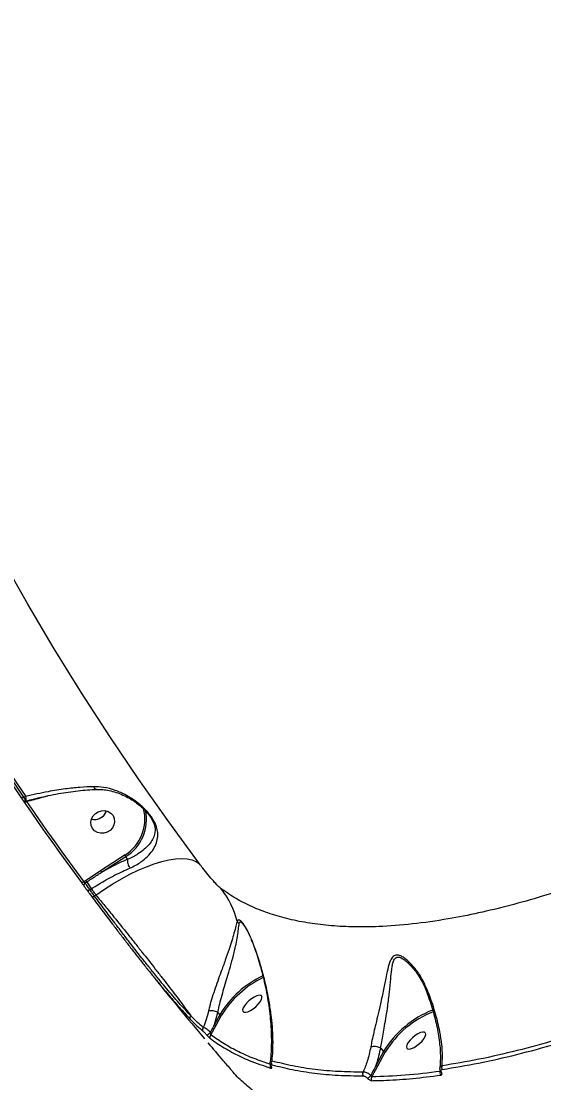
# Model space of a CAD drawing. Header units: millimetres. Extents: x -6328 to 5334, y -5037 to 4112.
# Drawn here: x -3353.6 to -3159.2, y -73.4 to 321.5 of the extents above; entities that cross this region are included whole.
import ezdxf

# ---------------------------------------------------------------- set-up
doc = ezdxf.new("R2010")
doc.units = ezdxf.units.MM
for name, color, linetype in [('DIKOM_ЗОНА', 80, 'Continuous'), ('DIKOM_ОБЪЕКТ', 7, 'Continuous'), ('DIKOM_РАЗМЕР_ЗОНА', 7, 'Continuous'), ('DIKOM_РАЗМЕР_ОБЪЕКТА', 7, 'Continuous')]:
    doc.layers.add(name, color=color, linetype=linetype)
doc.styles.add('style1', font='arial.ttf', dxfattribs={"width": 0.8})
doc.dimstyles.new('1-50', dxfattribs={"dimtxt": 300, "dimasz": 200, "dimexe": 100, "dimexo": 0, "dimgap": 100, "dimtad": 1, "dimtxsty": 'style1', "dimcen": 200, "dimclrd": 7, "dimclre": 7, "dimclrt": 7, "dimadec": 1, "dimazin": 2, "dimtfac": 1, "dimtmove": 0, "dimatfit": 2, "dimfxl": 0, "dimlwd": 25, "dimlwe": 18, "dimarcsym": 0})

# ---------------------------------------------------------------- blocks, each defined once
blk = doc.blocks.new('*D0')
at = {"layer": 'Defpoints', "color": 0, "transparency": 16777216}
for p in [(-3539.45, 760.32), (3333.52, 448.13), (3333.52, -4437.11)]:
    blk.add_point(p, dxfattribs=at)
at = {"layer": 'DIKOM_РАЗМЕР_ОБЪЕКТА', "color": 7, "lineweight": 18, "transparency": 16777216}
for p, q in [((-3539.45, 760.32), (-3539.45, -4537.11)), ((3333.52, 448.13), (3333.52, -4537.11))]:
    blk.add_line(p, q, dxfattribs=at)
at = {"layer": 'DIKOM_РАЗМЕР_ОБЪЕКТА', "color": 7, "lineweight": 25, "transparency": 16777216}
blk.add_line((-3339.45, -4437.11), (3133.52, -4437.11), dxfattribs=at)
at = {"layer": 'DIKOM_РАЗМЕР_ОБЪЕКТА', "color": 7, "transparency": 16777216}
for points in [[(-3339.45, -4403.77), (-3339.45, -4470.44), (-3539.45, -4437.11)], [(3133.52, -4403.77), (3133.52, -4470.44), (3333.52, -4437.11)]]:
    blk.add_solid(points, dxfattribs=at)
at = {"layer": 'DIKOM_РАЗМЕР_ОБЪЕКТА', "color": 7, "transparency": 16777216, "insert": (-102.96, -4183.94), "char_height": 300, "attachment_point": 5, "style": 'style1'}
blk.add_mtext('6900', dxfattribs=at)
blk = doc.blocks.new('*D1')
at = {"layer": 'Defpoints', "color": 0, "transparency": 16777216}
for p in [(-5040.91, 625.75), (5333.52, 448.13), (5333.52, -4936.78)]:
    blk.add_point(p, dxfattribs=at)
at = {"layer": 'DIKOM_РАЗМЕР_ЗОНА', "color": 7, "lineweight": 18, "transparency": 16777216}
for p, q in [((-5040.91, 625.75), (-5040.91, -5036.78)), ((5333.52, 448.13), (5333.52, -5036.78))]:
    blk.add_line(p, q, dxfattribs=at)
at = {"layer": 'DIKOM_РАЗМЕР_ЗОНА', "color": 7, "lineweight": 25, "transparency": 16777216}
blk.add_line((-4840.91, -4936.78), (5133.52, -4936.78), dxfattribs=at)
at = {"layer": 'DIKOM_РАЗМЕР_ЗОНА', "color": 7, "transparency": 16777216}
for points in [[(-4840.91, -4903.45), (-4840.91, -4970.11), (-5040.91, -4936.78)], [(5133.52, -4903.45), (5133.52, -4970.11), (5333.52, -4936.78)]]:
    blk.add_solid(points, dxfattribs=at)
at = {"layer": 'DIKOM_РАЗМЕР_ЗОНА', "color": 7, "transparency": 16777216, "insert": (-104.69, -4683.61), "char_height": 300, "attachment_point": 5, "style": 'style1'}
blk.add_mtext('10400', dxfattribs=at)
blk = doc.blocks.new('*D2')
at = {"layer": 'Defpoints', "color": 0, "transparency": 16777216}
for p in [(-5303.77, 2121.42), (-1621.11, 2121.42), (560.33, -2395.62)]:
    blk.add_point(p, dxfattribs=at)
at = {"layer": 'DIKOM_РАЗМЕР_ОБЪЕКТА', "color": 7, "lineweight": 18, "transparency": 16777216}
for p, q in [((-1621.11, 2121.42), (-5403.77, 2121.42)), ((560.33, -2395.62), (-5403.77, -2395.62))]:
    blk.add_line(p, q, dxfattribs=at)
at = {"layer": 'DIKOM_РАЗМЕР_ОБЪЕКТА', "color": 7, "lineweight": 25, "transparency": 16777216}
blk.add_line((-5303.77, -2195.62), (-5303.77, 1921.42), dxfattribs=at)
at = {"layer": 'DIKOM_РАЗМЕР_ОБЪЕКТА', "color": 7, "transparency": 16777216}
for points in [[(-5337.11, 1921.42), (-5270.44, 1921.42), (-5303.77, 2121.42)], [(-5337.11, -2195.62), (-5270.44, -2195.62), (-5303.77, -2395.62)]]:
    blk.add_solid(points, dxfattribs=at)
at = {"layer": 'DIKOM_РАЗМЕР_ОБЪЕКТА', "color": 7, "transparency": 16777216, "insert": (-5556.94, -137.1), "char_height": 300, "attachment_point": 5, "rotation": 90, "style": 'style1'}
blk.add_mtext('4500', dxfattribs=at)
blk = doc.blocks.new('*D3')
at = {"layer": 'Defpoints', "color": 0, "transparency": 16777216}
for p in [(-1814.92, 4111.71), (-5877.98, -3895.62), (33.33, -3895.62)]:
    blk.add_point(p, dxfattribs=at)
at = {"layer": 'DIKOM_РАЗМЕР_ЗОНА', "color": 7, "lineweight": 18, "transparency": 16777216}
for p, q in [((-1814.92, 4111.71), (-5977.98, 4111.71)), ((33.33, -3895.62), (-5977.98, -3895.62))]:
    blk.add_line(p, q, dxfattribs=at)
at = {"layer": 'DIKOM_РАЗМЕР_ЗОНА', "color": 7, "lineweight": 25, "transparency": 16777216}
blk.add_line((-5877.98, 3911.71), (-5877.98, -3695.62), dxfattribs=at)
at = {"layer": 'DIKOM_РАЗМЕР_ЗОНА', "color": 7, "transparency": 16777216}
for points in [[(-5911.31, 3911.71), (-5844.65, 3911.71), (-5877.98, 4111.71)], [(-5911.31, -3695.62), (-5844.65, -3695.62), (-5877.98, -3895.62)]]:
    blk.add_solid(points, dxfattribs=at)
at = {"layer": 'DIKOM_РАЗМЕР_ЗОНА', "color": 7, "transparency": 16777216, "insert": (-6131.15, 108.05), "char_height": 300, "attachment_point": 5, "rotation": 90, "style": 'style1'}
blk.add_mtext('8000', dxfattribs=at)

msp = doc.modelspace()

# ---------------------------------------------------------------- linework, layer by layer
at = {"layer": 'DIKOM_ЗОНА', "color": 3, "lineweight": 15}
msp.add_lwpolyline([(-2227.791, 4022.501, -0.4004134), (-924.694, 3567.218), (-783.266, 3290.817), (-574.315, 2882.448, 0.2815691), (-351.757, 2746.326), (3559.672, 2746.326, -0.2314536), (4743.738, 2167.188, -0.5747587), (2938.453, -2322.602, 0.3441492), (2725.867, -2545.064, -0.3852766), (1233.33, -3895.616), (300.314, -3895.616, -0.3636017), (-860.648, -2922.741, 0.3636017), (-1106.793, -2716.473), (-1724.025, -2716.473, -0.3491545), (-2514.764, -2087.631, 0.3242764), (-2736.03, -1894.92, -0.3882716), (-5040.908, 625.746), (-5040.908, 2102.661, -0.2943872), (-4453.774, 3013.453), (-2227.791, 4022.501)], format="xyb", dxfattribs=at)
at = {"layer": 'DIKOM_ОБЪЕКТ', "color": 7, "linetype": 'Continuous', "lineweight": 15}
for p, q in [((-3351.919, 33.061), (-3352.59, 32.874)), ((-3345.12, 33.013), (-3343.742, 33.396)), ((-3351.952, 31.413), (-3351.708, 31.481)), ((-3351.781, 31.408), (-3351.86, 31.439)), ((-3351.708, 31.481), (-3351.703, 31.483)), ((-3314.97, 11.379), (-3324.062, 5.471)), ((-3323.714, 4.92), (-3314.621, 10.828)), ((-3314.035, 9.767), (-3314.621, 10.828)), ((-3324.062, 5.471), (-3329.495, 1.894)), ((-3329.495, 1.894), (-3330.242, 1.409)), ((-3329.818, 0.952), (-3329.165, 1.376)), ((-3328.071, -1.573), (-3327.517, -1.213)), ((-3325.785, -3.538), (-3326.3, -3.95)), ((-3208.052, -30.569), (-3207.874, -30.768)), ((-3281.723, -51.714), (-3280.43, -47.208)), ((-3280.43, -47.208), (-3280.432, -47.205)), ((-3280.43, -47.208), (-3279.73, -48.035)), ((-3279.73, -48.035), (-3281.723, -51.714)), ((-3281.064, -51.933), (-3279.071, -48.254)), ((-3283.061, -55.583), (-3281.064, -51.933)), ((-3218.778, -61.723), (-3221.554, -66.848)), ((-3220.895, -67.067), (-3218.119, -61.942)), ((-3219.846, -60.46), (-3219.849, -60.457)), ((-3219.846, -60.46), (-3218.778, -61.723)), ((-3197.518, -69.324), (-3197.511, -69.334))]:
    msp.add_line(p, q, dxfattribs=at)
at = {"layer": 'DIKOM_ОБЪЕКТ', "color": 7, "linetype": 'Continuous', "lineweight": 15, "flags": 128}
for points in [[(-3287.303, 8.088), (-3298.72, 23.677), (-3309.832, 39.477), (-3320.634, 55.484), (-3331.123, 71.693), (-3341.297, 88.098), (-3351.151, 104.694), (-3360.682, 121.477), (-3369.888, 138.44), (-3378.766, 155.578), (-3387.312, 172.886), (-3395.524, 190.359), (-3403.4, 207.99), (-3410.936, 225.774), (-3418.131, 243.705), (-3424.982, 261.778), (-3431.487, 279.988), (-3437.644, 298.327), (-3443.451, 316.79), (-3448.907, 335.372)], [(-3406.781, 119.569), (-3400.606, 108.425), (-3394.294, 97.357), (-3387.846, 86.368), (-3381.263, 75.458), (-3374.546, 64.629), (-3367.696, 53.882), (-3360.713, 43.219), (-3353.599, 32.641)], [(-3352.59, 32.874), (-3359.699, 43.443), (-3366.676, 54.098), (-3373.52, 64.835), (-3380.232, 75.656), (-3386.809, 86.557), (-3393.252, 97.537), (-3399.559, 108.595), (-3405.729, 119.73)], [(-3405.174, 120.091), (-3398.991, 108.933), (-3392.672, 97.852), (-3386.216, 86.849), (-3379.624, 75.926), (-3372.897, 65.084), (-3366.037, 54.325), (-3359.044, 43.65), (-3351.919, 33.061)], [(-3352.59, 32.874), (-3352.752, 32.775), (-3352.914, 32.692), (-3353.072, 32.628), (-3353.218, 32.585), (-3353.349, 32.564), (-3353.458, 32.567), (-3353.542, 32.593), (-3353.599, 32.641)], [(-3351.505, 31.278), (-3351.667, 31.179), (-3351.83, 31.095), (-3351.988, 31.03), (-3352.134, 30.987), (-3352.265, 30.966), (-3352.374, 30.969), (-3352.458, 30.996), (-3352.513, 31.045)], [(-3352.513, 31.045), (-3349.912, 27.269), (-3347.293, 23.503), (-3344.658, 19.749), (-3342.006, 16.006), (-3339.338, 12.275), (-3336.653, 8.556), (-3333.951, 4.848), (-3331.233, 1.151)], [(-3351.781, 31.408), (-3351.786, 31.442), (-3351.788, 31.459)], [(-3330.242, 1.409), (-3332.958, 5.103), (-3335.657, 8.808), (-3338.34, 12.524), (-3341.007, 16.252), (-3343.656, 19.992), (-3346.289, 23.743), (-3348.905, 27.505), (-3351.505, 31.278)], [(-3321.608, 19.829), (-3322.83, 19.463), (-3324.088, 19.435), (-3325.279, 19.75), (-3326.308, 20.38), (-3327.091, 21.275), (-3327.565, 22.362), (-3327.69, 23.554), (-3327.457, 24.754), (-3326.885, 25.864), (-3326.021, 26.795), (-3324.933, 27.471), (-3323.711, 27.837), (-3322.453, 27.865), (-3321.261, 27.551), (-3320.232, 26.92), (-3319.449, 26.025), (-3318.976, 24.938), (-3318.851, 23.746), (-3319.083, 22.546), (-3319.655, 21.436), (-3320.52, 20.505), (-3321.608, 19.829)], [(-3325.785, -3.538), (-3322.655, -1.377), (-3319.487, 0.643), (-3316.309, 2.504), (-3313.151, 4.19), (-3310.041, 5.683), (-3307.008, 6.972), (-3304.079, 8.044), (-3301.281, 8.889), (-3298.64, 9.5), (-3296.18, 9.871), (-3293.922, 9.999), (-3291.888, 9.883), (-3290.097, 9.523), (-3288.564, 8.923), (-3287.303, 8.088)], [(-3330.242, 1.409), (-3330.4, 1.305), (-3330.56, 1.217), (-3330.715, 1.148), (-3330.859, 1.1), (-3330.987, 1.077), (-3331.094, 1.078), (-3331.177, 1.103), (-3331.233, 1.151)], [(-3328.071, -1.573), (-3328.229, -1.677), (-3328.388, -1.766), (-3328.542, -1.835), (-3328.685, -1.883), (-3328.813, -1.907), (-3328.92, -1.907), (-3329.003, -1.883), (-3329.059, -1.835)], [(-3329.059, -1.835), (-3328.838, -2.132), (-3328.617, -2.43), (-3328.395, -2.727), (-3328.174, -3.025), (-3327.952, -3.322), (-3327.731, -3.619), (-3327.509, -3.917), (-3327.287, -4.214)], [(-3326.3, -3.95), (-3326.522, -3.653), (-3326.743, -3.356), (-3326.965, -3.059), (-3327.186, -2.762), (-3327.408, -2.465), (-3327.629, -2.168), (-3327.85, -1.871), (-3328.071, -1.573)], [(-3327.517, -1.213), (-3327.301, -1.504), (-3327.085, -1.795), (-3326.869, -2.086), (-3326.652, -2.376), (-3326.435, -2.667), (-3326.219, -2.957), (-3326.002, -3.248), (-3325.785, -3.538)], [(-3326.3, -3.95), (-3326.458, -4.055), (-3326.616, -4.143), (-3326.77, -4.213), (-3326.913, -4.261), (-3327.041, -4.285), (-3327.148, -4.285), (-3327.231, -4.261), (-3327.287, -4.214)], [(-3271.119, -46.79), (-3270.745, -47.097), (-3270.117, -47.151), (-3269.286, -46.95), (-3268.319, -46.508), (-3267.296, -45.862), (-3266.298, -45.064), (-3265.406, -44.178), (-3264.694, -43.277), (-3264.218, -42.434), (-3264.017, -41.716), (-3264.108, -41.182), (-3264.482, -40.875), (-3265.11, -40.82), (-3265.941, -41.022), (-3266.908, -41.463), (-3267.931, -42.109), (-3268.929, -42.907), (-3269.82, -43.793), (-3270.533, -44.694), (-3271.009, -45.538), (-3271.21, -46.256), (-3271.119, -46.79)], [(-3210.167, -60.478), (-3209.793, -60.785), (-3209.165, -60.839), (-3208.334, -60.638), (-3207.367, -60.196), (-3206.344, -59.55), (-3205.346, -58.752), (-3204.454, -57.866), (-3203.742, -56.965), (-3203.266, -56.122), (-3203.065, -55.404), (-3203.155, -54.87), (-3203.53, -54.563), (-3204.158, -54.508), (-3204.989, -54.71), (-3205.955, -55.151), (-3206.979, -55.797), (-3207.977, -56.596), (-3208.868, -57.481), (-3209.581, -58.382), (-3210.057, -59.226), (-3210.258, -59.944), (-3210.167, -60.478)]]:
    msp.add_lwpolyline(points, dxfattribs=at)
at = {"layer": 'DIKOM_ОБЪЕКТ', "color": 7, "linetype": 'Continuous', "lineweight": 15}
for centre, radius, start, end in [((-3356.056, 31.691), 4.357, 357.25952, 18.3167), ((-3352.233, 32.127), 0.849, 221.43614, 302.16374), ((-3326.382, 29.278), 4.732, 256.54299, 341.32991), ((-3326.335, 29.252), 4.679, 293.76904, 341.45771), ((-3323.192, 24.635), 15.599, 301.8089, 14.75037), ((-3323.122, 24.526), 16.121, 301.82313, 12.26224), ((-3326.388, 29.185), 4.639, 256.33993, 294.693), ((-3323.976, 5.297), 10.867, 30.59441, 34.03231), ((-3333.068, -0.611), 10.866, 30.59429, 34.03238), ((-3329.352, 0.144), 0.933, 119.92514, 211.46903), ((-3339.945, -5.12), 12.585, 31.07467, 33.87006), ((-3275.269, 33.856), 62.926, 211.07467, 213.87006), ((-3307.704, -22.889), 35.824, 15.59482, 37.21359), ((-3270.905, -12.255), 2.504, 203.61885, 230.44474), ((-3247.235, -67.903), 38.087, 115.5317, 148.55706), ((-3247.58, -67.501), 36.908, 115.58728, 148.56623), ((-3187.008, -80.917), 37.118, 111.26823, 148.86143), ((-3187.543, -80.301), 35.664, 110.80687, 149.01696), ((-3289.913, -49.179), 0.941, 127.21944, 210.0878), ((-3279.23, -47.631), 0.643, 218.94274, 284.32028), ((-3285.184, -53.546), 0.989, 131.73819, 215.78808), ((-3285.527, -52.854), 2.875, 289.21923, 323.84874), ((-3281.223, -51.31), 0.643, 218.94288, 284.31942), ((-3282.408, -56.345), 1.003, 130.57484, 217.19224), ((-3218.278, -61.319), 0.643, 218.94275, 284.32027), ((-3259.964, -67.263), 1.038, 153.93428, 217.99885), ((-3259.496, -66), 1.063, 137.48249, 217.4191), ((-3221.054, -66.444), 0.643, 218.94288, 284.31942), ((-3196.014, -67.66), 1.179, 148.09819, 219.10189), ((-3260.426, -66.982), 0.311, 215.797, 244.45421), ((-3225.495, -70.082), 1.127, 143.24207, 218.24854), ((-3226.295, -68.723), 3.348, 297.44114, 325.51014), ((-3196.635, -69.794), 1.169, 145.48091, 219.26928), ((-3197.244, -69.095), 0.358, 221.69673, 272.01369), ((-3222.267, -71.886), 1.127, 141.28342, 218.46209)]:
    msp.add_arc(centre, radius, start, end, dxfattribs=at)
for points, knots in [([(-2826.251, 223.508), (-2830.413, 219.075), (-2838.737, 210.21), (-2851.777, 196.998), (-2865.204, 183.874), (-2879.107, 170.808), (-2893.389, 157.89), (-2908.089, 145.099), (-2923.092, 132.546), (-2937.409, 121.032), (-2950.901, 110.573), (-2963.555, 101.084), (-2976.311, 91.841), (-2989.199, 82.826), (-3002.157, 74.089), (-3015.203, 65.622), (-3028.26, 57.48), (-3040.906, 49.919), (-3053.082, 42.942), (-3065.608, 36.062), (-3078.837, 29.153), (-3092.707, 22.325), (-3107.45, 15.523), (-3122.96, 8.925), (-3137.296, 3.421), (-3149.509, -0.822), (-3160.455, -4.292), (-3171.815, -7.49), (-3183.489, -10.296), (-3195.642, -12.681), (-3208.113, -14.457), (-3219.687, -15.347), (-3229.677, -15.472), (-3238.247, -15.05), (-3246.359, -14.092), (-3253.976, -12.597), (-3261.094, -10.57), (-3267.676, -8.005), (-3273.774, -4.946), (-3277.373, -2.466), (-3279.175, -1.224)], [0, 0, 0, 0, 0.0277428, 0.0554856, 0.0835918, 0.1116979, 0.1402848, 0.1688716, 0.1978427, 0.2268138, 0.2503664, 0.2739191, 0.2976931, 0.3214671, 0.3455316, 0.3695961, 0.393891, 0.4181859, 0.4402547, 0.4623235, 0.4890861, 0.5158638, 0.5426264, 0.5757713, 0.6089163, 0.6309326, 0.652949, 0.6796477, 0.7063614, 0.7330602, 0.7661254, 0.7991906, 0.8241634, 0.8492229, 0.8742824, 0.8994293, 0.9244842, 0.9496267, 0.9747692, 1, 1, 1, 1]), ([(-3326.645, 36.77), (-3328.339, 36.699), (-3331.755, 36.556), (-3337.467, 35.938), (-3342.849, 35.085), (-3347.794, 34.083), (-3350.54, 33.403), (-3351.919, 33.061)], [0, 0, 0, 0, 0.2106475, 0.4247497, 0.6762129, 0.837399, 1, 1, 1, 1]), ([(-3351.698, 31.463), (-3350.839, 31.701), (-3348.755, 32.277), (-3345.393, 33.07), (-3341.655, 33.85), (-3337.932, 34.506), (-3334.262, 35.039), (-3330.686, 35.432), (-3327.833, 35.667), (-3326.228, 35.722), (-3325.733, 35.739)], [0, 0, 0, 0, 0.0988925, 0.2396565, 0.3806561, 0.5213686, 0.6614206, 0.8005064, 0.9384173, 1, 1, 1, 1]), ([(-3313.155, 6.495), (-3312.421, 6.84), (-3310.938, 7.538), (-3308.705, 8.971), (-3306.536, 10.775), (-3304.693, 12.949), (-3303.416, 15.247), (-3302.793, 17.473), (-3302.732, 19.672), (-3303.18, 21.895), (-3304.157, 24.023), (-3305.389, 25.865), (-3306.532, 27.281), (-3307.865, 28.684), (-3309.619, 30.281), (-3311.826, 31.963), (-3314.896, 33.851), (-3318.605, 35.511), (-3322.704, 36.632), (-3325.418, 36.727), (-3326.645, 36.77)], [0, 0, 0, 0, 0.0446305, 0.0901844, 0.1578887, 0.2276906, 0.2976102, 0.3691165, 0.424259, 0.4808154, 0.5408157, 0.5708599, 0.6019605, 0.6340833, 0.6670382, 0.7192629, 0.7727753, 0.8517178, 0.932987, 1, 1, 1, 1]), ([(-3325.717, 35.782), (-3325.811, 35.784), (-3326.028, 35.788), (-3326.341, 36.114), (-3326.545, 36.497), (-3326.631, 36.732), (-3326.645, 36.77)], [0, 0, 0, 0, 0.2708632, 0.6246197, 0.9397045, 1, 1, 1, 1]), ([(-3325.717, 35.719), (-3325.305, 35.74), (-3324.093, 35.801), (-3322.034, 35.575), (-3319.543, 35.063), (-3317.02, 34.232), (-3314.64, 33.164), (-3312.522, 31.968), (-3310.728, 30.755), (-3309.199, 29.546), (-3307.915, 28.375), (-3306.808, 27.211), (-3305.921, 26.133), (-3305.486, 25.462), (-3305.3, 25.176)], [0, 0, 0, 0, 0.0550695, 0.161792, 0.2729377, 0.3883977, 0.5039295, 0.6020058, 0.6886511, 0.7648327, 0.8319383, 0.8911376, 0.9535841, 1, 1, 1, 1]), ([(-3353.599, 32.641), (-3353.506, 32.506), (-3353.322, 32.235), (-3353.134, 31.957), (-3353.089, 31.89), (-3353.07, 31.861)], [0, 0, 0, 0, 0.3680913, 0.7367805, 1, 1, 1, 1]), ([(-3353.059, 31.842), (-3353.073, 31.863), (-3353.096, 31.896), (-3353.044, 31.82), (-3353.023, 31.789)], [0, 0, 0, 0, 0.6036214, 1, 1, 1, 1]), ([(-3353.07, 31.861), (-3353.061, 31.848), (-3353.018, 31.784), (-3353.041, 31.817), (-3353.059, 31.842)], [0, 0, 0, 0, 0.2115204, 1, 1, 1, 1]), ([(-3353.067, 31.854), (-3353.067, 31.854), (-3353.068, 31.855), (-3353.056, 31.838), (-3353.04, 31.815), (-3353.033, 31.804)], [0, 0, 0, 0, 0.1046676, 0.6123671, 1, 1, 1, 1]), ([(-3353.057, 31.84), (-3353.05, 31.829), (-3353.037, 31.811), (-3353.027, 31.797), (-3353.007, 31.771), (-3352.972, 31.726), (-3352.879, 31.624), (-3352.698, 31.488), (-3352.399, 31.38), (-3352.125, 31.354), (-3351.978, 31.415), (-3351.953, 31.425)], [0, 0, 0, 0, 0.0932625, 0.1620275, 0.186219, 0.213358, 0.293295, 0.4652003, 0.6754557, 0.9441972, 1, 1, 1, 1]), ([(-3353.023, 31.789), (-3353.016, 31.778), (-3352.99, 31.74), (-3352.92, 31.638), (-3352.87, 31.565)], [0, 0, 0, 0, 0.2866119, 1, 1, 1, 1]), ([(-3351.962, 31.447), (-3351.953, 31.44), (-3351.923, 31.415), (-3352.02, 31.663), (-3352.239, 32.154), (-3352.474, 32.635), (-3352.59, 32.874)], [0, 0, 0, 0, 0.1104685, 0.4030967, 0.7032171, 1, 1, 1, 1]), ([(-3351.505, 31.278), (-3351.298, 31.336), (-3349.171, 31.923), (-3347.042, 32.496), (-3345.12, 33.013)], [0, 0, 0, 0, 0.0974053, 1, 1, 1, 1]), ([(-3352.87, 31.565), (-3352.841, 31.523), (-3352.741, 31.377), (-3352.608, 31.183), (-3352.513, 31.045)], [0, 0, 0, 0, 0.2879213, 1, 1, 1, 1]), ([(-3351.505, 31.278), (-3351.575, 31.313), (-3351.672, 31.361), (-3351.757, 31.398), (-3351.781, 31.408)], [0, 0, 0, 0, 0.7208514, 1, 1, 1, 1]), ([(-3304.953, 24.549), (-3304.63, 23.904), (-3303.944, 22.534), (-3303.74, 20.805), (-3303.912, 18.995), (-3304.632, 17.155), (-3305.925, 15.271), (-3307.743, 13.447), (-3309.801, 11.924), (-3311.95, 10.69), (-3313.312, 10.059), (-3314.035, 9.765), (-3314.035, 9.765)], [0, 0, 0, 0, 0.0901687, 0.1913987, 0.2960587, 0.4293638, 0.5653619, 0.6955685, 0.8289431, 0.9137167, 0.999955, 1, 1, 1, 1]), ([(-3305.302, 25.196), (-3305.229, 25.085), (-3305.077, 24.858), (-3304.995, 24.654), (-3304.953, 24.549)], [0, 0, 0, 0, 0.4855562, 1, 1, 1, 1]), ([(-3314.035, 9.767), (-3315.023, 9.329), (-3317.108, 8.402), (-3320.35, 6.787), (-3322.589, 5.544), (-3323.714, 4.92)], [0, 0, 0, 0, 0.3093528, 0.6532138, 1, 1, 1, 1]), ([(-3314.035, 9.765), (-3314.069, 9.596), (-3314.138, 9.257), (-3314.045, 8.532), (-3313.816, 7.745), (-3313.516, 7.082), (-3313.281, 6.682), (-3313.179, 6.53), (-3313.155, 6.495)], [0, 0, 0, 0, 0.2123422, 0.4246843, 0.6370268, 0.84937, 0.965475, 1, 1, 1, 1]), ([(-3314.035, 9.765), (-3314.035, 9.766), (-3314.035, 9.767), (-3314.035, 9.767), (-3314.035, 9.767)], [0, 0, 0, 0, 0.8025649, 1, 1, 1, 1]), ([(-3279.175, -1.224), (-3279.551, -0.908), (-3280.308, -0.272), (-3282.08, 1.631), (-3284.064, 3.948), (-3285.879, 6.207), (-3286.897, 7.551), (-3287.303, 8.088)], [0, 0, 0, 0, 0.2099072, 0.4228947, 0.6382645, 0.8553539, 1, 1, 1, 1]), ([(-3329.165, 1.376), (-3328.886, 1.558), (-3327.49, 2.466), (-3325.68, 3.659), (-3324.136, 4.649), (-3323.714, 4.92)], [0, 0, 0, 0, 0.1536563, 0.7683028, 1, 1, 1, 1]), ([(-3327.517, -1.213), (-3325.633, -0.046), (-3321.81, 2.324), (-3316.952, 4.818), (-3314.088, 6.083), (-3313.155, 6.495)], [0, 0, 0, 0, 0.3958736, 0.80322, 1, 1, 1, 1]), ([(-3331.233, 1.151), (-3331.218, 1.132), (-3331.11, 0.986), (-3330.893, 0.689), (-3330.596, 0.281), (-3330.328, -0.09), (-3330.208, -0.259), (-3330.148, -0.343)], [0, 0, 0, 0, 0.0372318, 0.2778758, 0.5185808, 0.7592337, 1, 1, 1, 1]), ([(-3329.818, 0.952), (-3329.842, 0.978), (-3329.891, 1.028), (-3329.997, 1.141), (-3330.112, 1.266), (-3330.195, 1.358), (-3330.236, 1.403), (-3330.242, 1.409)], [0, 0, 0, 0, 0.2402545, 0.481153, 0.7222791, 0.9628586, 1, 1, 1, 1]), ([(-3328.071, -1.573), (-3328.094, -1.54), (-3328.269, -1.294), (-3328.622, -0.795), (-3329.101, -0.105), (-3329.533, 0.523), (-3329.723, 0.809), (-3329.818, 0.952)], [0, 0, 0, 0, 0.0372364, 0.2781056, 0.5188615, 0.7593902, 1, 1, 1, 1]), ([(-3330.148, -0.343), (-3330.088, -0.428), (-3329.968, -0.596), (-3329.699, -0.967), (-3329.4, -1.374), (-3329.182, -1.67), (-3329.074, -1.815), (-3329.059, -1.835)], [0, 0, 0, 0, 0.2407363, 0.4813566, 0.7220917, 0.9627992, 1, 1, 1, 1]), ([(-3325.785, -3.538), (-3324.695, -4.862), (-3322.503, -7.524), (-3318.533, -12.401), (-3314.764, -17.078), (-3311.288, -21.433), (-3307.836, -25.786), (-3304.463, -30.08), (-3301.255, -34.207), (-3298.935, -37.214), (-3296.745, -40.074), (-3294.687, -42.787), (-3292.755, -45.358), (-3291.378, -47.212), (-3290.654, -48.197), (-3290.482, -48.43)], [0, 0, 0, 0, 0.0869112, 0.1748861, 0.3057204, 0.3728218, 0.4404087, 0.5725022, 0.6402835, 0.708565, 0.774872, 0.8416469, 0.9098981, 0.9786596, 1, 1, 1, 1]), ([(-3327.287, -4.214), (-3326.06, -5.851), (-3323.585, -9.155), (-3320.137, -13.706), (-3317.107, -17.676), (-3314.522, -21.039), (-3311.902, -24.418), (-3309.297, -27.746), (-3306.735, -30.979), (-3304.218, -34.111), (-3301.73, -37.158), (-3299.321, -40.047), (-3297.017, -42.748), (-3294.819, -45.251), (-3292.699, -47.591), (-3291.386, -48.962), (-3290.727, -49.651)], [0, 0, 0, 0, 0.1013046, 0.2043245, 0.2693234, 0.3347703, 0.4016321, 0.4689837, 0.5341683, 0.5998078, 0.6668825, 0.7344532, 0.7996653, 0.8653309, 0.9324208, 1, 1, 1, 1]), ([(-3290.482, -48.43), (-3291.759, -47.089), (-3293.689, -45.06), (-3296.59, -41.764), (-3299.606, -38.244), (-3302.803, -34.375), (-3306.105, -30.272), (-3309.46, -26.041), (-3312.87, -21.662), (-3316.262, -17.247), (-3319.255, -13.321), (-3322.658, -8.823), (-3325.079, -5.583), (-3326.3, -3.95)], [0, 0, 0, 0, 0.130741, 0.1978155, 0.2653844, 0.3961147, 0.4632011, 0.5307838, 0.6611978, 0.7281017, 0.7954933, 0.8968894, 1, 1, 1, 1]), ([(-3273.199, -13.259), (-3273.369, -13.83), (-3273.714, -14.993), (-3274.354, -17.592), (-3275.208, -20.504), (-3276.286, -23.826), (-3277.659, -27.729), (-3279.131, -31.758), (-3280.513, -35.579), (-3281.704, -38.999), (-3282.796, -42.403), (-3283.501, -44.919), (-3283.813, -46.266), (-3283.889, -46.593)], [0, 0, 0, 0, 0.1053254, 0.2145479, 0.3102874, 0.408061, 0.5195918, 0.635277, 0.7180663, 0.8031636, 0.8862433, 0.9724049, 1, 1, 1, 1]), ([(-3280.432, -47.205), (-3280.432, -47.205), (-3280.373, -46.899), (-3280.115, -45.635), (-3279.541, -43.234), (-3278.651, -39.982), (-3277.675, -36.638), (-3276.58, -32.957), (-3275.42, -28.972), (-3274.393, -25.117), (-3273.624, -21.739), (-3273.084, -18.815), (-3272.742, -16.113), (-3272.581, -14.834), (-3272.5, -14.186)], [0, 0, 0, 0, 0.0000129, 0.0265076, 0.1075882, 0.1917931, 0.2740841, 0.3586575, 0.4713062, 0.5879785, 0.6854056, 0.7846708, 0.8908725, 1, 1, 1, 1]), ([(-3267.702, -20.459), (-3268.309, -19.066), (-3269.141, -17.158), (-3270.353, -15.117), (-3271.187, -13.897), (-3272.022, -12.965), (-3272.784, -12.582), (-3273.047, -13.011), (-3273.199, -13.259)], [0, 0, 0, 0, 0.3030727, 0.4152375, 0.5295143, 0.6687564, 0.8085424, 1, 1, 1, 1]), ([(-3272.5, -14.186), (-3272.416, -13.906), (-3272.273, -13.427), (-3271.737, -13.607), (-3271.319, -14.11), (-3271.175, -14.283)], [0, 0, 0, 0, 0.4816486, 0.821411, 1, 1, 1, 1]), ([(-3271.156, -14.266), (-3271.117, -14.31), (-3271.002, -14.438), (-3270.644, -14.912), (-3270.141, -15.675), (-3269.481, -16.825), (-3268.754, -18.288), (-3268.145, -19.632), (-3267.823, -20.514), (-3267.733, -20.759)], [0, 0, 0, 0, 0.0522466, 0.1519082, 0.3090435, 0.4824464, 0.6806892, 0.9109584, 1, 1, 1, 1]), ([(-3267.702, -20.459), (-3267.709, -20.478), (-3267.749, -20.593), (-3267.72, -20.687), (-3267.696, -20.765)], [0, 0, 0, 0, 0.1615032, 1, 1, 1, 1]), ([(-3260.279, -65.282), (-3260.16, -64.029), (-3259.916, -61.462), (-3259.886, -57.204), (-3260.11, -52.597), (-3260.621, -47.681), (-3261.407, -42.604), (-3262.459, -37.404), (-3263.799, -32.065), (-3265.464, -26.438), (-3266.953, -22.46), (-3267.702, -20.459)], [0, 0, 0, 0, 0.1079577, 0.221041, 0.3345734, 0.4495257, 0.5649892, 0.6717717, 0.7791328, 0.888928, 1, 1, 1, 1]), ([(-3267.702, -20.767), (-3267.349, -21.703), (-3266.577, -23.757), (-3265.536, -26.938), (-3264.514, -30.408), (-3263.552, -34.106), (-3262.677, -37.963), (-3261.929, -41.905), (-3261.332, -45.835), (-3260.889, -49.743), (-3260.61, -53.618), (-3260.494, -57.411), (-3260.57, -61.013), (-3260.759, -63.87), (-3260.99, -65.419), (-3261.069, -65.943)], [0, 0, 0, 0, 0.0514403, 0.1128705, 0.1789323, 0.2506987, 0.3302649, 0.4119422, 0.4966227, 0.5841413, 0.6742676, 0.7677807, 0.8613976, 0.9531494, 1, 1, 1, 1]), ([(-3202.762, -38.151), (-3203.385, -36.813), (-3204.644, -34.11), (-3207.033, -30.764), (-3209.173, -28.457), (-3210.844, -27.077), (-3212.22, -26.21), (-3213.648, -25.74), (-3215.028, -26.044), (-3215.923, -27.185), (-3216.552, -28.708), (-3217.169, -30.812), (-3217.866, -34.054), (-3218.776, -38.654), (-3219.771, -43.36), (-3220.766, -47.721), (-3221.615, -51.289), (-3222.409, -54.629), (-3223.071, -57.512), (-3223.399, -59.233), (-3223.55, -60.026)], [0, 0, 0, 0, 0.0753137, 0.1521196, 0.2131853, 0.2441328, 0.2756864, 0.3129828, 0.3506019, 0.4012238, 0.4376329, 0.4745841, 0.5507903, 0.6403379, 0.7326459, 0.7929996, 0.85494, 0.904775, 0.9561054, 1, 1, 1, 1]), ([(-3219.849, -60.457), (-3219.849, -60.457), (-3219.735, -59.715), (-3219.452, -58.038), (-3218.944, -55.27), (-3218.356, -52.043), (-3217.758, -48.529), (-3217.123, -44.283), (-3216.553, -39.585), (-3216.127, -35.033), (-3215.808, -31.742), (-3215.492, -29.581), (-3215.174, -28.303), (-3214.763, -27.388), (-3214.244, -26.775), (-3213.664, -26.584), (-3212.873, -26.629), (-3211.949, -26.983), (-3210.674, -27.88), (-3209.357, -29.028), (-3208.521, -30.016), (-3208.052, -30.569)], [0, 0, 0, 0, 0.0000142, 0.0523376, 0.1131192, 0.1756679, 0.2507332, 0.3276936, 0.4397773, 0.5550489, 0.6450223, 0.6913052, 0.7374933, 0.7662686, 0.7958348, 0.8307759, 0.8375883, 0.8793212, 0.915435, 0.9526206, 1, 1, 1, 1]), ([(-3208.022, -30.543), (-3207.954, -30.617), (-3207.412, -31.205), (-3206.327, -32.645), (-3204.874, -34.872), (-3203.726, -37.015), (-3203.219, -38.382), (-3203.057, -38.818)], [0, 0, 0, 0, 0.032609, 0.2603786, 0.5614283, 0.8601975, 1, 1, 1, 1]), ([(-3303.847, -34.556), (-3300.866, -38.277), (-3294.8, -45.849), (-3288.542, -53.267), (-3285.359, -57.039)], [0, 0, 0, 0, 0.4914042, 1, 1, 1, 1]), ([(-3202.762, -38.151), (-3202.784, -38.175), (-3202.936, -38.337), (-3203.102, -38.594), (-3203.047, -38.761), (-3203.025, -38.83)], [0, 0, 0, 0, 0.0905824, 0.6263979, 1, 1, 1, 1]), ([(-3203.059, -38.842), (-3202.91, -39.212), (-3202.327, -40.67), (-3201.453, -43.194), (-3200.435, -46.42), (-3199.565, -49.639), (-3198.838, -52.831), (-3198.268, -55.961), (-3197.869, -58.98), (-3197.646, -61.849), (-3197.61, -64.52), (-3197.696, -66.579), (-3197.852, -67.654), (-3197.901, -67.991)], [0, 0, 0, 0, 0.0317878, 0.1252822, 0.2214804, 0.3204868, 0.4222223, 0.526387, 0.6321726, 0.738314, 0.8447462, 0.9513252, 1, 1, 1, 1]), ([(-3197.015, -67.037), (-3196.933, -65.831), (-3196.767, -63.406), (-3197.047, -59.15), (-3197.807, -54.026), (-3199.012, -48.97), (-3200.464, -44.276), (-3201.609, -41.031), (-3202.438, -38.962), (-3202.762, -38.151)], [0, 0, 0, 0, 0.1610251, 0.3238573, 0.4936605, 0.7083238, 0.8181272, 0.928737, 1, 1, 1, 1]), ([(-3283.889, -46.593), (-3284.152, -47.68), (-3284.68, -49.861), (-3285.454, -51.823), (-3285.843, -52.808)], [0, 0, 0, 0, 0.4978686, 1, 1, 1, 1]), ([(-3283.889, -46.593), (-3283.856, -46.582), (-3283.726, -46.537), (-3283.356, -46.448), (-3282.708, -46.409), (-3281.87, -46.529), (-3281.058, -46.796), (-3280.641, -47.069), (-3280.432, -47.205)], [0, 0, 0, 0, 0.0343037, 0.1364982, 0.3523745, 0.5682499, 0.784125, 1, 1, 1, 1]), ([(-3290.727, -49.651), (-3289.867, -50.52), (-3288.134, -52.271), (-3286.706, -53.504), (-3285.987, -54.125)], [0, 0, 0, 0, 0.4964917, 1, 1, 1, 1]), ([(-3285.843, -52.808), (-3286.536, -52.21), (-3287.933, -51.004), (-3289.629, -49.292), (-3290.482, -48.43)], [0, 0, 0, 0, 0.4964828, 1, 1, 1, 1]), ([(-3285.987, -54.125), (-3285.889, -54.211), (-3285.694, -54.381), (-3285.311, -54.764), (-3284.924, -55.176), (-3284.692, -55.442), (-3284.58, -55.57)], [0, 0, 0, 0, 0.2974636, 0.5890265, 0.8028446, 1, 1, 1, 1]), ([(-3283.205, -54.551), (-3283.398, -54.361), (-3283.787, -53.976), (-3284.498, -53.436), (-3285.239, -52.992), (-3285.642, -52.869), (-3285.843, -52.808)], [0, 0, 0, 0, 0.2146917, 0.4348049, 0.7188263, 1, 1, 1, 1]), ([(-3281.723, -51.714), (-3281.836, -51.937), (-3282.321, -52.888), (-3282.822, -53.83), (-3283.205, -54.551)], [0, 0, 0, 0, 0.2343149, 1, 1, 1, 1]), ([(-3283.061, -55.583), (-3283.051, -55.488), (-3283.034, -55.31), (-3283.055, -55.027), (-3283.101, -54.802), (-3283.15, -54.663), (-3283.181, -54.593), (-3283.198, -54.564), (-3283.205, -54.551)], [0, 0, 0, 0, 0.3482418, 0.6491547, 0.8444769, 0.9341967, 0.9695954, 1, 1, 1, 1]), ([(-3139.238, -52.625), (-3144.318, -54.273), (-3154.492, -57.573), (-3169.17, -61.528), (-3183.45, -64.808), (-3192.489, -66.293), (-3197.015, -67.037)], [0, 0, 0, 0, 0.2482505, 0.4971903, 0.7482387, 1, 1, 1, 1]), ([(-3196.929, -68.404), (-3192.457, -67.67), (-3183.5, -66.2), (-3169.265, -62.943), (-3154.493, -58.975), (-3144.181, -55.631), (-3139.018, -53.957)], [0, 0, 0, 0, 0.2482503, 0.4971899, 0.7482385, 1, 1, 1, 1]), ([(-3284.58, -55.57), (-3284.554, -55.601), (-3284.434, -55.74), (-3284.188, -56.015), (-3283.835, -56.386), (-3283.472, -56.74), (-3283.298, -56.879), (-3283.208, -56.952)], [0, 0, 0, 0, 0.0490732, 0.2179129, 0.4266715, 0.7022436, 1, 1, 1, 1]), ([(-3284.103, -58.542), (-3282.274, -60.709), (-3279.431, -64.077), (-3276.522, -67.383), (-3275.485, -68.563)], [0, 0, 0, 0, 0.6433769, 1, 1, 1, 1]), ([(-3283.208, -56.952), (-3283.002, -57.102), (-3281.975, -57.853), (-3279.219, -59.73), (-3274.696, -62.361), (-3268.358, -65.373), (-3263.492, -66.997), (-3260.782, -67.902)], [0, 0, 0, 0, 0.0321659, 0.1608352, 0.4182088, 0.675957, 1, 1, 1, 1]), ([(-3261.054, -66.381), (-3263.019, -65.738), (-3267.076, -64.41), (-3272.73, -61.896), (-3278.162, -58.994), (-3281.427, -56.721), (-3283.061, -55.583)], [0, 0, 0, 0, 0.2379481, 0.4911522, 0.7454008, 1, 1, 1, 1]), ([(-3223.55, -60.026), (-3223.927, -61.848), (-3224.621, -65.207), (-3225.841, -68.089), (-3226.399, -69.407)], [0, 0, 0, 0, 0.5425528, 1, 1, 1, 1]), ([(-3223.55, -60.026), (-3223.521, -60.012), (-3223.337, -59.919), (-3222.893, -59.786), (-3222.14, -59.731), (-3221.298, -59.833), (-3220.481, -60.075), (-3220.06, -60.33), (-3219.849, -60.457)], [0, 0, 0, 0, 0.0319477, 0.2048554, 0.4036422, 0.6024283, 0.8012141, 1, 1, 1, 1]), ([(-3221.554, -66.848), (-3221.468, -66.604), (-3220.765, -64.592), (-3220.276, -62.392), (-3219.846, -60.46)], [0, 0, 0, 0, 0.1214198, 1, 1, 1, 1]), ([(-3261.079, -65.972), (-3261.082, -66.094), (-3261.089, -66.372), (-3260.945, -66.772), (-3260.74, -67.059), (-3260.63, -67.214)], [0, 0, 0, 0, 0.2655013, 0.6042145, 1, 1, 1, 1]), ([(-3260.279, -65.282), (-3260.339, -65.292), (-3260.655, -65.344), (-3260.999, -65.522), (-3261.037, -65.85), (-3261.048, -65.947)], [0, 0, 0, 0, 0.1418516, 0.7476965, 1, 1, 1, 1]), ([(-3260.56, -67.263), (-3260.618, -67.176), (-3260.734, -67.003), (-3260.8, -66.787), (-3260.746, -66.611), (-3260.55, -66.593), (-3260.374, -66.637), (-3260.34, -66.646)], [0, 0, 0, 0, 0.1456016, 0.2899617, 0.5320979, 0.9098028, 1, 1, 1, 1]), ([(-3260.34, -66.646), (-3257.804, -67.291), (-3252.726, -68.584), (-3244.449, -69.848), (-3235.729, -70.659), (-3229.499, -70.739), (-3226.381, -70.78)], [0, 0, 0, 0, 0.2488739, 0.4981939, 0.748869, 1, 1, 1, 1]), ([(-3226.399, -69.407), (-3229.482, -69.367), (-3235.654, -69.289), (-3244.333, -68.488), (-3252.622, -67.229), (-3257.725, -65.931), (-3260.279, -65.282)], [0, 0, 0, 0, 0.2488741, 0.4981941, 0.7488692, 1, 1, 1, 1]), ([(-3221.554, -66.848), (-3221.679, -67.094), (-3222.326, -68.36), (-3222.996, -69.611), (-3223.536, -70.619)], [0, 0, 0, 0, 0.1941267, 1, 1, 1, 1]), ([(-3223.147, -71.181), (-3222.525, -70.05), (-3221.771, -68.677), (-3221.026, -67.308), (-3220.895, -67.067)], [0, 0, 0, 0, 0.8242751, 1, 1, 1, 1]), ([(-3197.015, -67.037), (-3197.14, -67.092), (-3197.452, -67.228), (-3197.771, -67.553), (-3197.838, -67.867), (-3197.866, -67.999)], [0, 0, 0, 0, 0.2794348, 0.6969286, 1, 1, 1, 1]), ([(-3262.663, -79.684), (-3262.879, -79.543), (-3263.957, -78.838), (-3266.682, -76.933), (-3270.555, -73.711), (-3273.765, -70.716), (-3275.225, -68.843), (-3275.46, -68.541)], [0, 0, 0, 0, 0.0443403, 0.2217089, 0.5764944, 0.9317963, 1, 1, 1, 1]), ([(-3260.782, -67.902), (-3260.745, -67.912), (-3260.562, -67.962), (-3260.363, -67.942), (-3260.311, -67.757), (-3260.382, -67.531), (-3260.501, -67.353), (-3260.56, -67.263)], [0, 0, 0, 0, 0.0950988, 0.471968, 0.7157778, 0.8572267, 1, 1, 1, 1]), ([(-3260.679, -67.165), (-3260.668, -67.181), (-3260.631, -67.23), (-3260.607, -67.275), (-3260.609, -67.271), (-3260.609, -67.27)], [0, 0, 0, 0, 0.2257487, 0.7017402, 1, 1, 1, 1]), ([(-3223.536, -70.619), (-3223.737, -70.44), (-3224.17, -70.058), (-3224.958, -69.628), (-3225.764, -69.367), (-3226.188, -69.394), (-3226.399, -69.407)], [0, 0, 0, 0, 0.2241212, 0.4807288, 0.7415199, 1, 1, 1, 1]), ([(-3226.381, -70.78), (-3226.265, -70.793), (-3226.032, -70.82), (-3225.579, -71.033), (-3225.127, -71.334), (-3224.871, -71.58), (-3224.752, -71.694)], [0, 0, 0, 0, 0.2632567, 0.5266594, 0.7813278, 1, 1, 1, 1]), ([(-3223.147, -71.181), (-3223.167, -71.146), (-3223.208, -71.078), (-3223.306, -70.931), (-3223.412, -70.783), (-3223.492, -70.675), (-3223.528, -70.629), (-3223.536, -70.619)], [0, 0, 0, 0, 0.2945807, 0.5738867, 0.8144223, 0.9603311, 1, 1, 1, 1]), ([(-3223.15, -72.587), (-3222.793, -72.582), (-3221.01, -72.554), (-3216.006, -72.388), (-3207.937, -71.855), (-3201.008, -70.974), (-3197.54, -70.533)], [0, 0, 0, 0, 0.0441427, 0.2207211, 0.6100162, 1, 1, 1, 1]), ([(-3197.598, -69.132), (-3202.023, -69.687), (-3210.884, -70.8), (-3219.055, -71.054), (-3223.147, -71.181)], [0, 0, 0, 0, 0.4992722, 1, 1, 1, 1]), ([(-3197.86, -68.022), (-3197.873, -68.068), (-3197.939, -68.302), (-3197.832, -68.767), (-3197.623, -69.133), (-3197.515, -69.323)], [0, 0, 0, 0, 0.1057561, 0.5360259, 1, 1, 1, 1]), ([(-3197.61, -69.21), (-3197.582, -69.242), (-3197.525, -69.31), (-3197.484, -69.375), (-3197.473, -69.408), (-3197.475, -69.401), (-3197.475, -69.401)], [0, 0, 0, 0, 0.3124252, 0.656777, 0.9953597, 1, 1, 1, 1]), ([(-3197.54, -70.533), (-3197.465, -70.517), (-3197.279, -70.477), (-3197.088, -70.321), (-3197.006, -70.075), (-3197.04, -69.783), (-3197.167, -69.563), (-3197.231, -69.453)], [0, 0, 0, 0, 0.1655324, 0.4120459, 0.620061, 0.8097055, 1, 1, 1, 1]), ([(-3197.231, -69.453), (-3197.293, -69.346), (-3197.418, -69.132), (-3197.451, -68.848), (-3197.369, -68.611), (-3197.183, -68.46), (-3197.002, -68.42), (-3196.929, -68.404)], [0, 0, 0, 0, 0.1920553, 0.3835881, 0.5902092, 0.8340758, 1, 1, 1, 1]), ([(-3224.752, -71.694), (-3224.634, -71.807), (-3224.382, -72.049), (-3223.938, -72.344), (-3223.494, -72.551), (-3223.264, -72.575), (-3223.15, -72.587)], [0, 0, 0, 0, 0.2213871, 0.4744058, 0.7373087, 1, 1, 1, 1])]:
    msp.add_open_spline(points, degree=3, knots=knots, dxfattribs=at)

# ---------------------------------------------------------------- dimensions: what is measured, and where the dimension line sits
at = {"layer": 'DIKOM_РАЗМЕР_ЗОНА'}
dim = msp.add_linear_dim(base=(-5877.98, -3895.616), p1=(-1814.925, 4111.709), p2=(33.33, -3895.616), angle=90, text='8000', dimstyle='1-50', dxfattribs=at)
dim.commit()
dim.dimension.update_dxf_attribs({"geometry": '*D3', "text_midpoint": (-5877.98, 108.046), "dimtype": 160})
dim = msp.add_linear_dim(base=(5333.521, -4936.782), p1=(-5040.908, 625.746), p2=(5333.521, 448.128), text='10400', dimstyle='1-50', dxfattribs=at)
dim.commit()
dim.dimension.update_dxf_attribs({"geometry": '*D1', "text_midpoint": (-104.69, -4936.782), "dimtype": 160})
at = {"layer": 'DIKOM_РАЗМЕР_ОБЪЕКТА'}
dim = msp.add_linear_dim(base=(-5303.773, 2121.419), p1=(560.33, -2395.616), p2=(-1621.109, 2121.419), angle=90, text='4500', dimstyle='1-50', dxfattribs=at)
dim.commit()
dim.dimension.update_dxf_attribs({"geometry": '*D2', "text_midpoint": (-5303.773, -137.099), "dimtype": 160})
dim = msp.add_linear_dim(base=(3333.521, -4437.108), p1=(-3539.449, 760.323), p2=(3333.521, 448.128), text='6900', dimstyle='1-50', dxfattribs=at)
dim.commit()
dim.dimension.update_dxf_attribs({"geometry": '*D0', "text_midpoint": (-102.964, -4437.108), "dimtype": 160})

doc.saveas('drawing.dxf')
